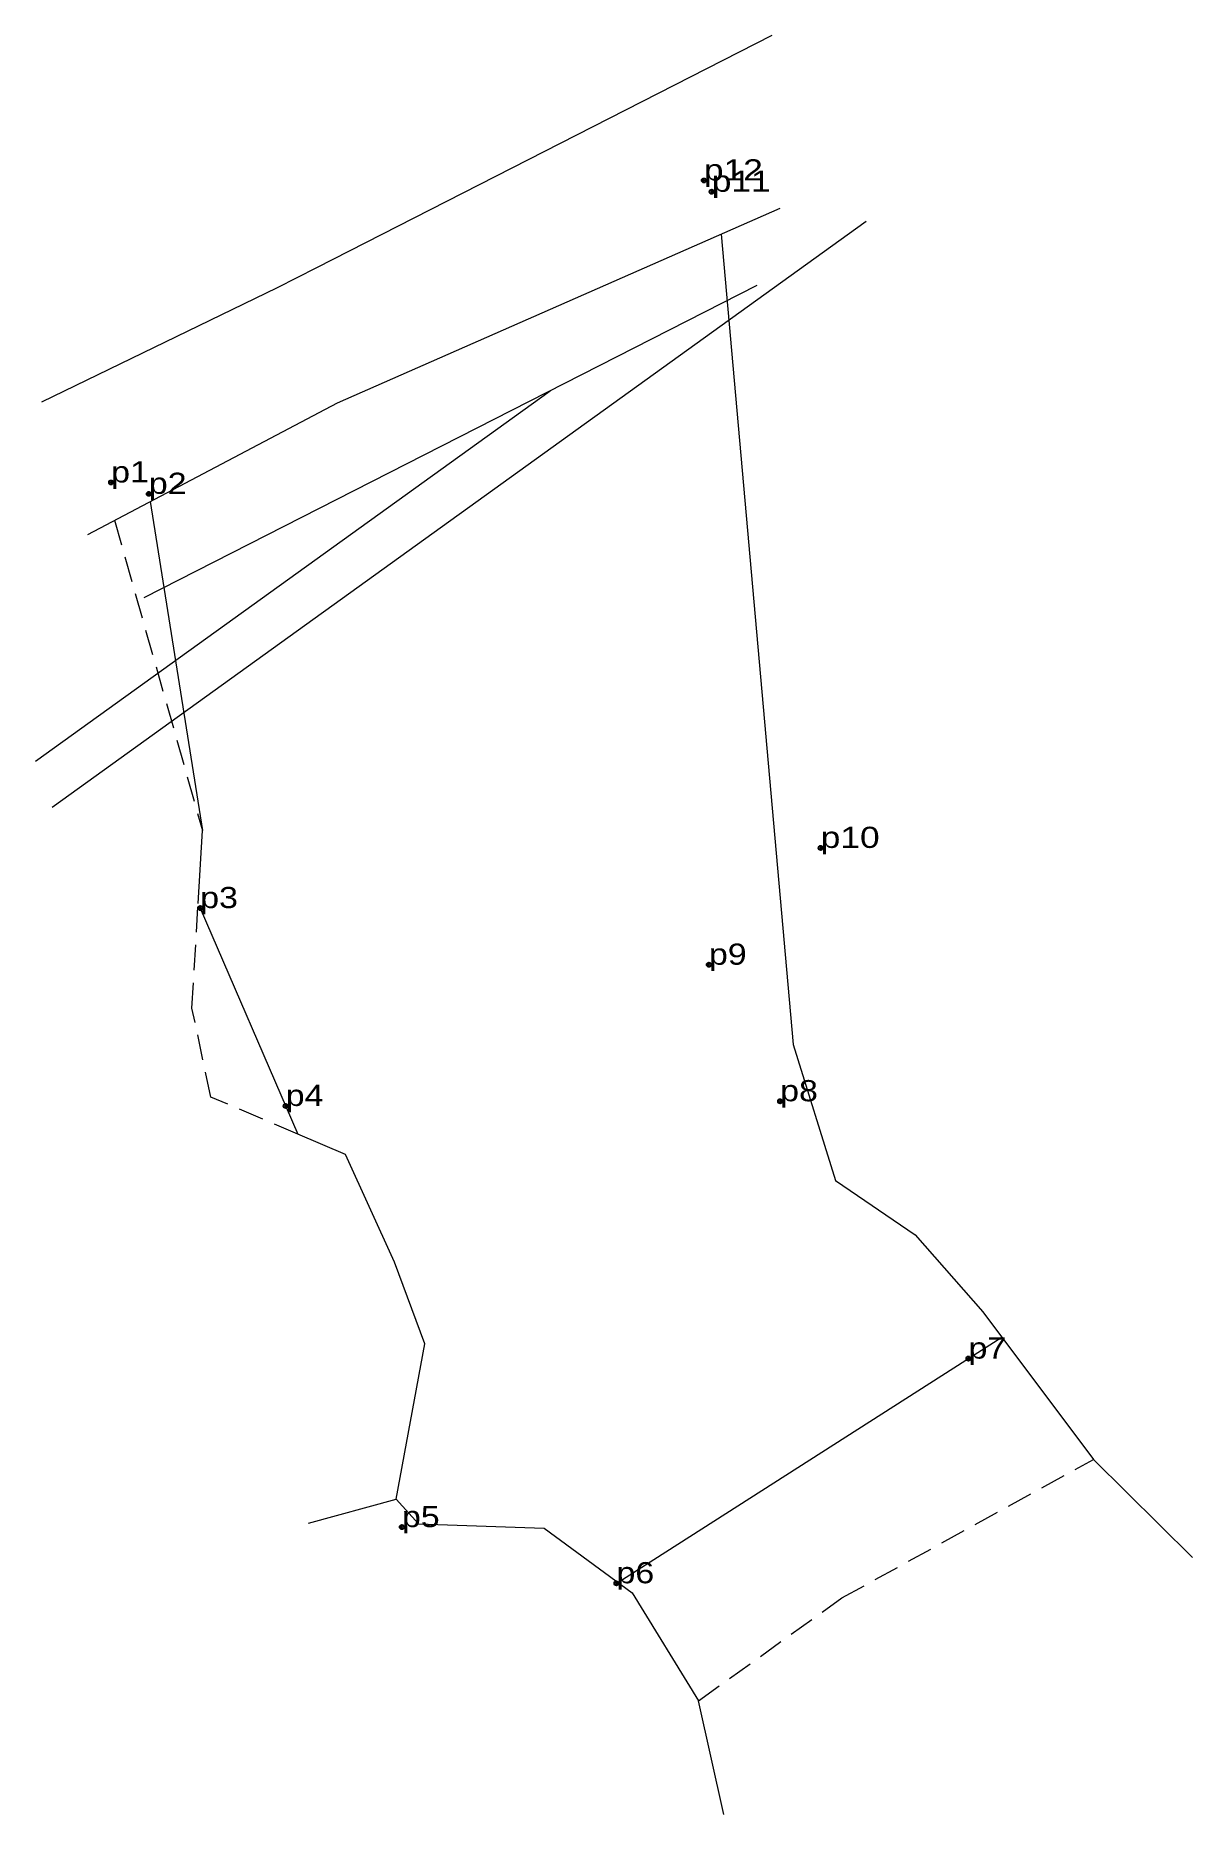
# Model space of a CAD drawing. Header units: metres. Extents: x 551387 to 551485, y 1822217 to 1822368.
import ezdxf
from ezdxf.enums import TextEntityAlignment as Align

# ---------------------------------------------------------------- set-up
doc = ezdxf.new("R2010")
doc.units = ezdxf.units.M
doc.header["$LTSCALE"] = 0.72
doc.header["$PDMODE"] = 32
doc.header["$PDSIZE"] = 0.36
doc.linetypes.add('MEDIUM_DASHED', pattern=[4.5, 3, -1.5])
for name, color, linetype, lineweight in [('1', 7, 'Continuous', 13), ('10', 7, 'Continuous', 13), ('36', 7, 'Continuous', 13), ('59', 7, 'Continuous', 13)]:
    doc.layers.add(name, color=color, linetype=linetype, lineweight=lineweight)
for name, color, linetype in [('12', 7, 'Continuous'), ('63', 7, 'Continuous'), ('7', 7, 'Continuous')]:
    doc.layers.add(name, color=color, linetype=linetype)

msp = doc.modelspace()

# ---------------------------------------------------------------- linework, layer by layer
at = {"layer": '1'}
msp.add_line((551449.26, 1822367.96), (551410.51, 1822348.2), dxfattribs=at)
for points in [[(551391.03, 1822325.51), (551412.3, 1822336.7), (551449.95, 1822353.27)], [(551410.51, 1822348.2), (551407.16, 1822346.49), (551387.1, 1822336.75)]]:
    msp.add_lwpolyline(points, dxfattribs=at)
at = {"layer": '10'}
for p, q in [((551396.33, 1822328.3), (551400.79, 1822300.31)), ((551400.43, 1822294.11), (551400.79, 1822300.31)), ((551400.6, 1822293.71), (551408.92, 1822274.47)), ((551436.16, 1822236.33), (551468.84, 1822257.19)), ((551476.63, 1822246.79), (551485.05, 1822238.44)), ((551409.81, 1822241.38), (551417.27, 1822243.41)), ((551445.18, 1822216.58), (551443.01, 1822226.25))]:
    msp.add_line(p, q, dxfattribs=at)
at = {"layer": '10', "linetype": 'MEDIUM_DASHED'}
msp.add_line((551393.31, 1822326.71), (551400.79, 1822300.31), dxfattribs=at)
at = {"layer": '10'}
for points in [[(551444.94, 1822351.06), (551451.06, 1822282.09), (551454.67, 1822270.54), (551461.44, 1822265.91), (551467.21, 1822259.36), (551476.63, 1822246.79)], [(551417.27, 1822243.41), (551419.72, 1822256.64), (551417.13, 1822263.58), (551412.96, 1822272.74), (551408.92, 1822274.46)], [(551417.27, 1822243.41), (551419.19, 1822241.32), (551429.87, 1822240.95), (551437.37, 1822235.44), (551443.01, 1822226.25)]]:
    msp.add_lwpolyline(points, dxfattribs=at)
at = {"layer": '10', "linetype": 'MEDIUM_DASHED'}
for points in [[(551408.92, 1822274.47), (551401.51, 1822277.63), (551399.9, 1822285.2), (551400.43, 1822294.11)], [(551443.01, 1822226.25), (551455.21, 1822235), (551476.63, 1822246.79)]]:
    msp.add_lwpolyline(points, dxfattribs=at)
at = {"layer": '36'}
msp.add_line((551395.83, 1822320.14), (551448.01, 1822346.72), dxfattribs=at)
at = {"layer": '59'}
for p, q in [((551388, 1822302.3), (551457.27, 1822352.17)), ((551386.59, 1822306.22), (551430.39, 1822337.74))]:
    msp.add_line(p, q, dxfattribs=at)
at = {"layer": '7'}
for p in [(551443.47, 1822355.63), (551444.14, 1822354.67), (551393.02, 1822329.93), (551396.23, 1822328.96), (551453.41, 1822298.83), (551400.6, 1822293.71), (551443.9, 1822288.89), (551407.88, 1822276.87), (551449.96, 1822277.27), (551465.99, 1822255.37), (551417.77, 1822241.03), (551436.03, 1822236.25)]:
    msp.add_point(p, dxfattribs=at)

# ---------------------------------------------------------------- texts
at = {"layer": '12'}
for s, width, p in [('p12', 1.25, (551443.47, 1822355.63)), ('p11', 1.25, (551444.14, 1822354.67)), ('p1', 1.2, (551393.02, 1822329.93)), ('p2', 1.2, (551396.23, 1822328.96)), ('p10', 1.25, (551453.41, 1822298.83)), ('p3', 1.2, (551400.6, 1822293.71)), ('p9', 1.2, (551443.9, 1822288.89)), ('p4', 1.2, (551407.88, 1822276.87)), ('p8', 1.2, (551449.96, 1822277.27)), ('p7', 1.2, (551465.99, 1822255.37)), ('p5', 1.2, (551417.77, 1822241.03)), ('p6', 1.2, (551436.03, 1822236.25))]:
    msp.add_text(s, height=1.8, dxfattribs=dict(at, width=width)).set_placement(p)
at = {"layer": '63'}
for p in [(551435.7349, 1822359.7), (551435.7349, 1822359.7), (551391.2349, 1822336.19), (551391.2349, 1822336.19)]:
    msp.add_text('D', height=0.01, dxfattribs=at).set_placement(p, align=Align.CENTER)

doc.saveas('drawing.dxf')
